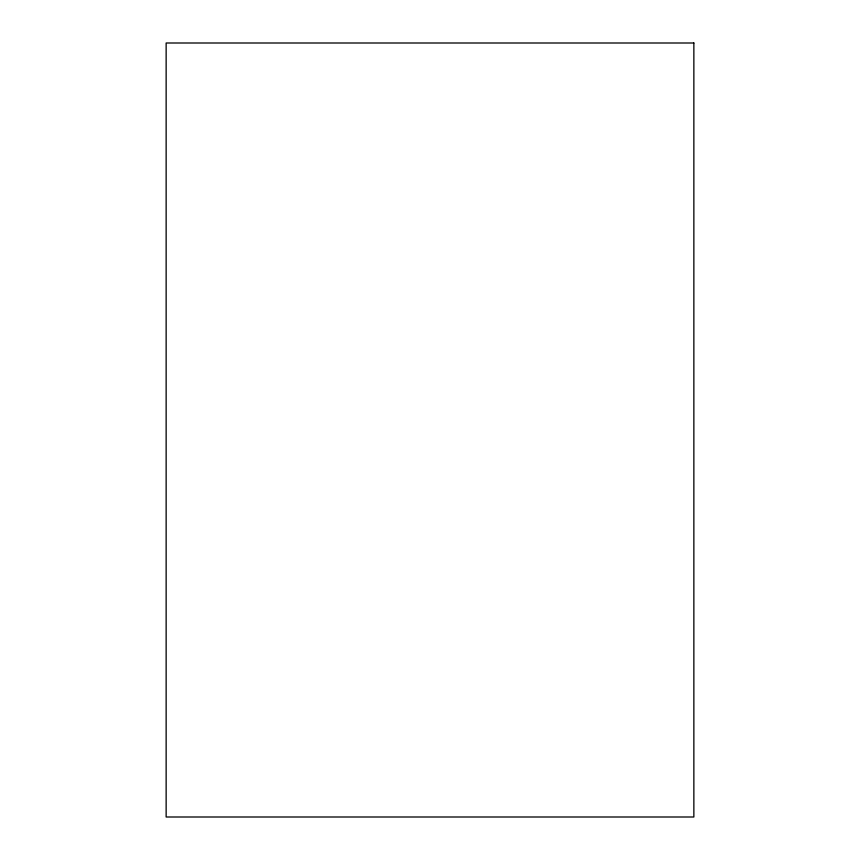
<?xml version="1.0" encoding="UTF-8"?>
<svg xmlns="http://www.w3.org/2000/svg" width="860" height="860" viewBox="0 0 860 860"><rect width="100%" height="100%" fill="white"/><g stroke="black" fill="none" stroke-linecap="round" stroke-linejoin="round"><path stroke-width="1.29" d="M693.859 43L166.141 43L166.141 817L693.859 817L693.859 43"/></g></svg>
